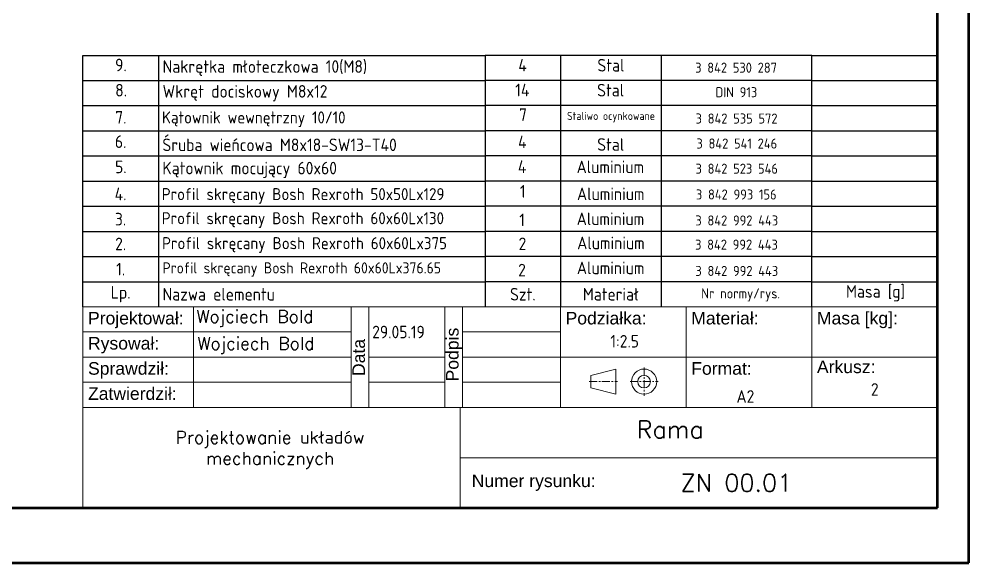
# Model space of a CAD drawing. Header units: millimetres. Extents: x 3537 to 7300, y -380 to 3324.
# Drawn here: x 4266 to 5022, y 1265 to 1698 of the extents above; entities that cross this region are included whole.
import ezdxf
from ezdxf.enums import TextEntityAlignment as Align

# ---------------------------------------------------------------- set-up
doc = ezdxf.new("R2010")
doc.units = ezdxf.units.MM
doc.linetypes.add('CENTER', pattern=[50.8, 31.75, -6.35, 6.35, -6.35])
for name, color, linetype, lineweight in [('AM_0', 7, 'Continuous', 50), ('Cienkie', 51, 'Continuous', 13), ('Tabelka cienka', 3, 'Continuous', 25)]:
    doc.layers.add(name, color=color, linetype=linetype, lineweight=lineweight)
doc.styles.add('Opis tabelki', font='arial.ttf')
doc.styles.add('SIMPLEX8', font='SIMPLEX8.shx')
doc.styles.get("Standard").update_dxf_attribs({"font": 'geniso.shx'})

# ---------------------------------------------------------------- blocks, each defined once
blk = doc.blocks.new('*U52')
at = {"layer": 'Tabelka cienka'}
for p, q in [((-340, -10), (-340, 10)), ((-340, 10), (-280, 10)), ((-280, 10), (-280, -10)), ((-280, 10), (-20, 10)), ((40, 10), (-20, 10)), ((-20, 10), (-20, -10)), ((120, 10), (40, 10)), ((40, 10), (40, -10)), ((240, 10), (120, 10)), ((120, 10), (120, -10)), ((240, -10), (240, 10)), ((240, 10), (340, 10))]:
    blk.add_line(p, q, dxfattribs=at)
blk = doc.blocks.new('*U53')
at = {"layer": 'Cienkie', "color": 0, "linetype": 'ByBlock', "lineweight": -2, "transparency": 16777216}
for p in [(0, 180), (0, 160), (0, 140), (0, 120), (0, 100), (0, 80), (0, 60), (0, 40), (0, 20), (0, 0)]:
    blk.add_blockref('*U52', p, dxfattribs=at)

msp = doc.modelspace()

# ---------------------------------------------------------------- linework, layer by layer
at = {"layer": 'AM_0'}
for p, q in [((5022.196, 1264.913), (5022.196, 2314.913)), ((4997.196, 1308.663), (4997.196, 2271.163)), ((3562.196, 1308.663), (4997.196, 1308.663)), ((3537.196, 1264.913), (5022.196, 1264.913))]:
    msp.add_line(p, q, dxfattribs=at)
at = {"layer": 'Cienkie'}
for p, q in [((4317.196, 1468.663), (4997.196, 1468.663)), ((4317.196, 1308.663), (4317.196, 1468.663)), ((4530.585, 1468.663), (4405.196, 1468.663)), ((4405.196, 1468.663), (4405.196, 1388.663)), ((4530.585, 1388.663), (4530.585, 1468.663)), ((4544.612, 1468.663), (4544.612, 1388.663)), ((4605.08, 1468.663), (4605.08, 1388.663)), ((4619.108, 1468.663), (4619.108, 1388.663)), ((4697.196, 1388.663), (4697.196, 1468.663)), ((4797.196, 1388.663), (4797.196, 1468.663)), ((4897.196, 1388.663), (4897.196, 1468.663)), ((4317.196, 1448.663), (4530.585, 1448.663)), ((4619.108, 1448.663), (4697.196, 1448.663)), ((4317.196, 1428.663), (4530.585, 1428.663)), ((4544.612, 1428.663), (4605.08, 1428.663)), ((4619.108, 1428.663), (4697.196, 1428.663)), ((4697.196, 1428.663), (4997.196, 1428.663)), ((4721.21, 1414.156), (4741.21, 1419.156)), ((4721.21, 1414.156), (4721.21, 1404.156)), ((4741.21, 1399.156), (4741.21, 1419.156)), ((4317.196, 1408.663), (4530.585, 1408.663)), ((4544.612, 1408.663), (4605.08, 1408.663)), ((4619.108, 1408.663), (4697.196, 1408.663)), ((4721.21, 1404.156), (4741.21, 1399.156)), ((4317.196, 1388.663), (4997.196, 1388.663)), ((4617.196, 1308.663), (4617.196, 1388.663)), ((4617.196, 1348.663), (4997.196, 1348.663))]:
    msp.add_line(p, q, dxfattribs=at)
at = {"layer": 'Cienkie', "color": 4, "linetype": 'CENTER', "ltscale": 0.2}
for p, q in [((4763.68, 1420.356), (4763.68, 1397.956)), ((4720.01, 1409.156), (4742.41, 1409.156)), ((4752.48, 1409.156), (4774.88, 1409.156))]:
    msp.add_line(p, q, dxfattribs=at)
at = {"layer": 'Cienkie'}
for radius in [10, 5]:
    msp.add_circle((4763.68, 1409.156), radius, dxfattribs=at)

# ---------------------------------------------------------------- block references
msp.add_blockref('*U53', (4657.196, 1478.663), dxfattribs=at)

# ---------------------------------------------------------------- texts
at = {"layer": 'Cienkie', "style": 'Opis tabelki'}
for s, p in [('Projektował:', (4321.196, 1459.663)), ('Podziałka:', (4701.196, 1459.663)), ('Materiał:', (4801.196, 1459.663)), ('Masa [kg]:', (4901.196, 1459.663)), ('Rysował:', (4321.196, 1439.663)), ('Sprawdził:', (4321.196, 1419.663)), ('Format:', (4801.196, 1419.663)), ('Arkusz:', (4901.196, 1420.93)), ('Zatwierdził:', (4321.196, 1399.663)), ('Numer rysunku:', (4626.511, 1330.267))]:
    msp.add_text(s, height=10, dxfattribs=at).set_placement(p, align=Align.MIDDLE_LEFT)
for s, p in [('Podpis', (4611.063, 1409.325)), ('Data', (4536.567, 1413.645))]:
    msp.add_text(s, height=10, rotation=90, dxfattribs=at).set_placement(p, align=Align.MIDDLE_LEFT)
at = {"layer": 'Cienkie'}
for s, width, heights, insert, char_height, attachment_point in [('9.', 60, [0], (4347.372, 1661.023), 10, 5), ('Nakrętka młoteczkowa 10(M8)', 245.2228, [0], (4380.553, 1658.506), 10, 4), ('\\pxi-3,l3,qc,t3;4', 60, [0], (4666.981, 1660.851), 10, 5), ('\\pxqc;Stal', 80, [0], (4697.265, 1660.797), 10, 4), ('3 842 530 287', 120, [0], (4836.876, 1658.873), 8, 5), ('8.', 60, [0], (4347.549, 1640.95), 10, 5), ('Wkręt dociskowy M8x12', 245.2228, [0], (4380.553, 1638.506), 10, 4), ('14', 100, [25.02], (4666.815, 1641.079), 10, 5), ('\\pxqc;Stal', 80, [0], (4697.034, 1640.962), 10, 4), ('DIN 913', 120, [0], (4837.086, 1639.365), 8, 5), ('\\pxi-3,l3,qc,t3;7', 60, [0], (4667.333, 1621.495), 10, 5), ('7.', 60, [0], (4347.32, 1619.396), 10, 5), ('Kątownik wewnętrzny 10/10', 259.44397, [0], (4380.066, 1617.847), 9.6, 4), ('\\pxqc;Staliwo ocynkowane', 80, [0], (4697.33, 1619.512), 6.4, 4), ('3 842 535 572', 120, [0], (4837.248, 1618.417), 8, 5), ('6.', 60, [0], (4347.182, 1600.015), 10, 5), ('Śruba wieńcowa M8x18-SW13-T40', 245.2228, [0], (4380.363, 1597.498), 10, 4), ('\\pxi-3,l3,qc,t3;4', 60, [0], (4666.791, 1599.843), 10, 5), ('\\pxqc;Stal', 80, [0], (4697.086, 1597.775), 10, 4), ('3 842 541 246', 120, [0], (4837.449, 1598.534), 8, 5), ('5.', 60, [0], (4347.359, 1579.942), 10, 5), ('Kątownik mocujący 60x60', 245.2228, [0], (4380.363, 1577.498), 10, 4), ('4', 100, [25.02], (4666.625, 1580.071), 10, 5), ('\\pxqc;Aluminium', 80, [0], (4696.844, 1579.954), 10, 4), ('\\pxqc;3 842 523 546', 120, [0], (4837.389, 1578.525), 8, 5), ('\\pxi-3,l3,qc,t3;1', 60, [0], (4667.143, 1560.487), 10, 5), ('4.', 60, [0], (4347.13, 1558.388), 10, 5), ('Profil skręcany Bosh Rexroth 50x50Lx129', 259.44397, [0], (4379.876, 1556.839), 9.6, 4), ('\\pxqc;Aluminium', 80, [0], (4697.14, 1558.504), 10, 4), ('3 842 993 156', 120, [0], (4836.996, 1557.995), 8, 5), ('3.', 60, [0], (4347.13, 1538.388), 10, 5), ('Profil skręcany Bosh Rexroth 60x60Lx130', 276.65909, [0], (4379.876, 1537.685), 9.6, 4), ('1', 100, [25.02], (4666.617, 1537.784), 10, 5), ('\\pxqc;Aluminium', 80, [0], (4696.91, 1538.669), 10, 4), ('3 842 992 443', 120, [0], (4837.413, 1537.322), 8, 5), ('\\pxi-3,l3,t3;2.', 60, [0], (4347.196, 1518.663), 10, 5), ('Profil skręcany Bosh Rexroth 60x60Lx375', 276.65909, [0], (4380.142, 1517.816), 9.6, 4), ('2', 100, [25.02], (4666.892, 1518.762), 10, 5), ('\\pxqc;Aluminium', 80, [0], (4697.298, 1519.45), 10, 4), ('3 842 992 443', 120, [0], (4837.181, 1518.131), 8, 5), ('\\pxqc;Aluminium', 80, [0], (4697.067, 1499.616), 10, 4), ('\\pxi-3,l3,qc,t3;1.', 60, [0], (4347.196, 1498.663), 10, 5), ('Profil skręcany Bosh Rexroth 60x60Lx376.65', 267.10914, [0], (4380.497, 1498.295), 8.8, 4), ('2', 100, [25.02], (4666.524, 1497.876), 10, 5), ('3 842 992 443', 120, [0], (4837.435, 1497.211), 8, 5), ('Lp.', 60, [0], (4347.196, 1478.663), 10, 5), ('Nazwa elementu', 245.2228, [0], (4380.51, 1478.663), 10, 4), ('\\pxqc;Szt.', 60, [0], (4637.196, 1478.663), 10, 4), ('\\pxqc;Materiał', 80, [0], (4697.196, 1478.663), 10, 4), ('Nr normy/rys.', 120, [0], (4840.51, 1478.112), 8, 5), ('\\pxqc;Masa [g]', 100, [0], (4947.749, 1479.436), 10, 5), ('29.05.19 ', 60.46882, [0], (4547.326, 1453.62), 10, 1), ('\\P^I1:2.5', 100, [0], (4696.86, 1462.949), 10, 1), ('2', 100, [25.02], (4947.196, 1402.944), 10, 5), (' ^I\\P^IA2', 100, [0], (4797.196, 1419.033), 10, 1)]:
    msp.add_mtext_dynamic_manual_height_columns(s, width=width, gutter_width=50, heights=heights, dxfattribs=dict(at, insert=insert, char_height=char_height, attachment_point=attachment_point))
at = {"layer": 'Cienkie', "attachment_point": 1, "style": 'SIMPLEX8'}
for s, width, heights, insert, char_height in [('Wojciech Bold', 118.93261, [10], (4407.565, 1465.996), 10), ('Wojciech Bold', 118.93261, [0], (4408.372, 1444.535), 10), ('Rama', 342.75635, [0], (4757.765, 1378.093), 14), ('\\pxqc;Projektowanie układów\\Pmechanicznych', 274.34329, [0], (4328.936, 1369.806), 10), ('ZN 00.01', 229.56263, [0], (4792.745, 1335.643), 14)]:
    msp.add_mtext_dynamic_manual_height_columns(s, width=width, gutter_width=70, heights=heights, dxfattribs=dict(at, insert=insert, char_height=char_height))

doc.saveas('drawing.dxf')
